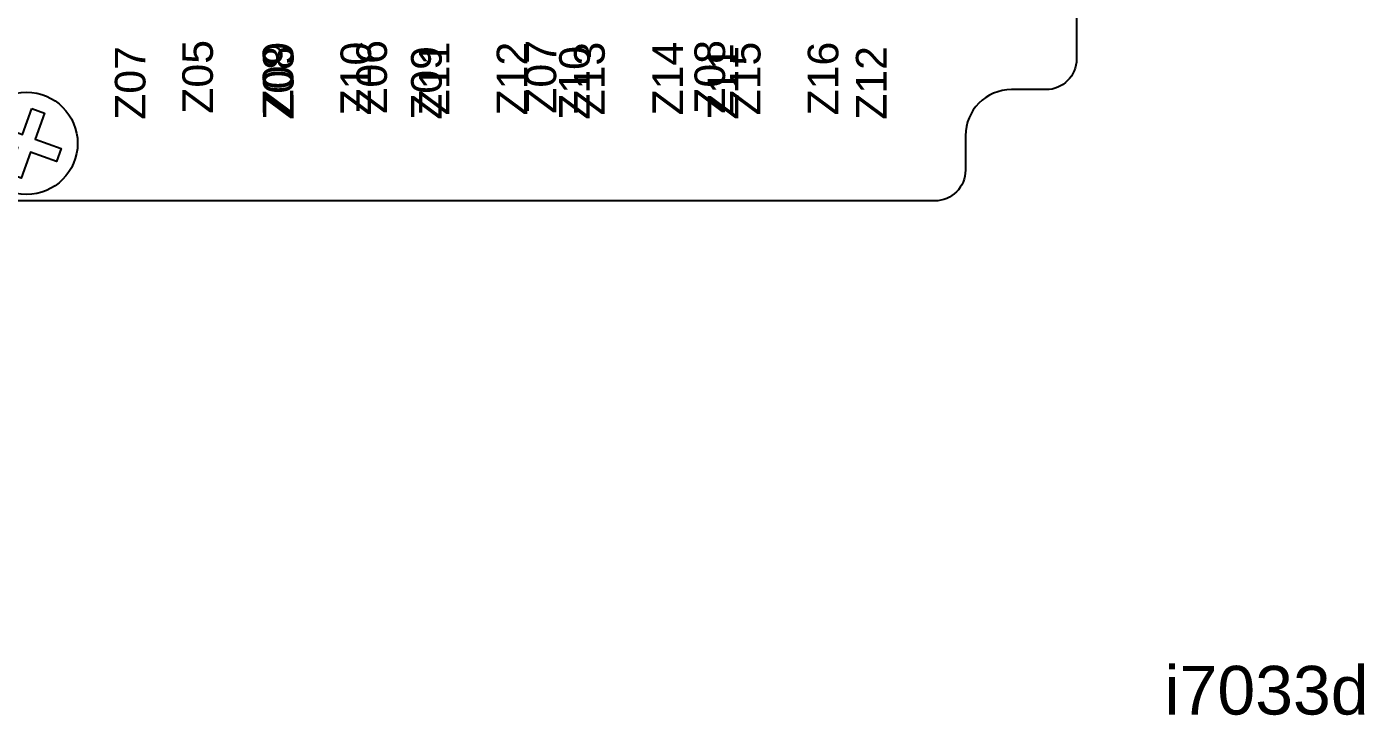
# Model space of a CAD drawing. Extents: x 0.3 to 23.7, y 0.2 to 17.5.
# Drawn here: x 20.304 to 23.739, y 0.248 to 2.016 of the extents above; entities that cross this region are included whole.
import ezdxf
from ezdxf.enums import TextEntityAlignment as Align

# ---------------------------------------------------------------- set-up
doc = ezdxf.new("R2010")
doc.units = 0
doc.header["$MEASUREMENT"] = 0
for name, color, linetype in [('5_01__0-__EMPTY', 7, 'CONTINUOUS'), ('5_02__8-___4__ACI', 7, 'CONTINUOUS'), ('5_03__C-___4__DI_-__3__DO_', 7, 'CONTINUOUS'), ('5_04__2X___8__DO__STANDARD', 7, 'CONTINUOUS'), ('5_05__2A___8__DO__STANDARD', 7, 'CONTINUOUS'), ('5_06__2B___8__DO__STANDARD', 7, 'CONTINUOUS'), ('5_07__2C___8__DO__STANDARD', 7, 'CONTINUOUS'), ('5_08__3-___8__DI', 7, 'CONTINUOUS'), ('5_09__5-___8__AI', 7, 'CONTINUOUS'), ('5_10__6-___4__AI_-__4__AO_', 7, 'CONTINUOUS'), ('5_11__E___4__ACI_-__3__AVI', 7, 'CONTINUOUS'), ('7_00_____DWG', 7, 'CONTINUOUS')]:
    doc.layers.add(name, color=color, linetype=linetype)
doc.styles.add('ARIAL', font='arial.ttf')

msp = doc.modelspace()

# ---------------------------------------------------------------- linework, layer by layer
at = {"layer": '7_00_____DWG'}
msp.add_lwpolyline([(17.9705, 8.8523), (22.6358, 8.8523, -0.414214), (22.7146, 8.7735), (22.7146, 8.685, 0.414214), (22.8327, 8.5669), (22.9213, 8.5669, -0.414213), (23, 8.4881), (23, 1.933, -0.414213), (22.9213, 1.8543), (22.8327, 1.8543, 0.414213), (22.7146, 1.7361), (22.7146, 1.6476, -0.414213), (22.6358, 1.5688, -0.000001), (17.9705, 1.5688, -0.414214), (17.8917, 1.6476), (17.8917, 1.7361, 0.414214), (17.7736, 1.8543), (17.685, 1.8543, -0.414214), (17.6063, 1.933), (17.6063, 8.4881, -0.414213), (17.685, 8.5669), (17.7736, 8.5669, 0.414213), (17.8917, 8.685), (17.8917, 8.7735, -0.414213)], format="xyb", close=True, dxfattribs=at)
msp.add_lwpolyline([(20.3168, 1.8058), (20.3497, 1.7939), (20.3256, 1.7271), (20.3924, 1.7029), (20.3806, 1.67), (20.3137, 1.6941), (20.2896, 1.6273), (20.2567, 1.6392), (20.2808, 1.706), (20.2139, 1.7301), (20.2258, 1.763), (20.2926, 1.7389)], close=True, dxfattribs=at)
msp.add_circle((20.3032, 1.7165), 0.1312, dxfattribs=at)

# ---------------------------------------------------------------- texts
at = {"layer": '5_01__0-__EMPTY', "style": 'ARIAL'}
for s, p in [('Z09', (20.9882, 1.7879)), ('Z10', (21.1882, 1.7879)), ('Z11', (21.3895, 1.7879)), ('Z12', (21.5894, 1.7879)), ('Z13', (21.7882, 1.7879)), ('Z14', (21.9895, 1.7879)), ('Z15', (22.1882, 1.7879)), ('Z16', (22.3882, 1.7879))]:
    msp.add_text(s, height=0.07867, rotation=90, dxfattribs=at).set_placement(p)
at = {"layer": '5_02__8-___4__ACI', "style": 'ARIAL'}
for s, p in [('Z05', (20.7819, 1.7924)), ('Z06', (21.2289, 1.7924)), ('Z07', (21.6636, 1.7924)), ('Z08', (22.0973, 1.7924))]:
    msp.add_text(s, height=0.07867, rotation=90, dxfattribs=at).set_placement(p)
at = {"layer": '5_03__C-___4__DI_-__3__DO_', "style": 'ARIAL'}
for s, p in [('Z09', (20.9882, 1.7879)), ('Z10', (21.1882, 1.7879)), ('Z11', (21.3895, 1.7879)), ('Z12', (21.5894, 1.7879)), ('Z13', (21.7882, 1.7879)), ('Z14', (21.9895, 1.7879)), ('Z15', (22.1882, 1.7879)), ('Z16', (22.3882, 1.7879))]:
    msp.add_text(s, height=0.07867, rotation=90, dxfattribs=at).set_placement(p)
at = {"layer": '5_04__2X___8__DO__STANDARD', "style": 'ARIAL'}
for s, p in [('Z09', (20.9882, 1.7879)), ('Z10', (21.1882, 1.7879)), ('Z11', (21.3895, 1.7879)), ('Z12', (21.5894, 1.7879)), ('Z13', (21.7882, 1.7879)), ('Z14', (21.9895, 1.7879)), ('Z15', (22.1882, 1.7879)), ('Z16', (22.3882, 1.7879))]:
    msp.add_text(s, height=0.07867, rotation=90, dxfattribs=at).set_placement(p)
at = {"layer": '5_05__2A___8__DO__STANDARD', "style": 'ARIAL'}
for s, p in [('Z09', (20.9882, 1.7879)), ('Z10', (21.1882, 1.7879)), ('Z11', (21.3895, 1.7879)), ('Z12', (21.5894, 1.7879)), ('Z13', (21.7882, 1.7879)), ('Z14', (21.9895, 1.7879)), ('Z15', (22.1882, 1.7879)), ('Z16', (22.3882, 1.7879))]:
    msp.add_text(s, height=0.07867, rotation=90, dxfattribs=at).set_placement(p)
at = {"layer": '5_06__2B___8__DO__STANDARD', "style": 'ARIAL'}
for s, p in [('Z09', (20.9882, 1.7879)), ('Z10', (21.1882, 1.7879)), ('Z11', (21.3895, 1.7879)), ('Z12', (21.5894, 1.7879)), ('Z13', (21.7882, 1.7879)), ('Z14', (21.9895, 1.7879)), ('Z15', (22.1882, 1.7879)), ('Z16', (22.3882, 1.7879))]:
    msp.add_text(s, height=0.07867, rotation=90, dxfattribs=at).set_placement(p)
at = {"layer": '5_07__2C___8__DO__STANDARD', "style": 'ARIAL'}
for s, p in [('Z09', (20.9882, 1.7879)), ('Z10', (21.1882, 1.7879)), ('Z11', (21.3895, 1.7879)), ('Z12', (21.5894, 1.7879)), ('Z13', (21.7882, 1.7879)), ('Z14', (21.9895, 1.7879)), ('Z15', (22.1882, 1.7879)), ('Z16', (22.3882, 1.7879))]:
    msp.add_text(s, height=0.07867, rotation=90, dxfattribs=at).set_placement(p)
at = {"layer": '5_08__3-___8__DI', "style": 'ARIAL'}
for s, p in [('Z09', (20.9882, 1.7879)), ('Z10', (21.1882, 1.7879)), ('Z11', (21.3895, 1.7879)), ('Z12', (21.5894, 1.7879)), ('Z13', (21.7882, 1.7879)), ('Z14', (21.9895, 1.7879)), ('Z15', (22.1882, 1.7879)), ('Z16', (22.3882, 1.7879))]:
    msp.add_text(s, height=0.07867, rotation=90, dxfattribs=at).set_placement(p)
at = {"layer": '5_09__5-___8__AI', "style": 'ARIAL'}
for s, p in [('Z09', (20.9882, 1.7879)), ('Z10', (21.1882, 1.7879)), ('Z11', (21.3895, 1.7879)), ('Z12', (21.5894, 1.7879)), ('Z13', (21.7882, 1.7879)), ('Z14', (21.9895, 1.7879)), ('Z15', (22.1882, 1.7879)), ('Z16', (22.3882, 1.7879))]:
    msp.add_text(s, height=0.07867, rotation=90, dxfattribs=at).set_placement(p)
at = {"layer": '5_10__6-___4__AI_-__4__AO_', "style": 'ARIAL'}
for s, p in [('Z09', (20.9882, 1.7879)), ('Z10', (21.1882, 1.7879)), ('Z11', (21.3895, 1.7879)), ('Z12', (21.5894, 1.7879)), ('Z13', (21.7882, 1.7879)), ('Z14', (21.9895, 1.7879)), ('Z15', (22.1882, 1.7879)), ('Z16', (22.3882, 1.7879))]:
    msp.add_text(s, height=0.07867, rotation=90, dxfattribs=at).set_placement(p)
at = {"layer": '5_11__E___4__ACI_-__3__AVI', "style": 'ARIAL'}
for s, p in [('Z07', (20.6087, 1.7768)), ('Z08', (20.9891, 1.7768)), ('Z09', (21.3695, 1.7768)), ('Z10', (21.7498, 1.7768)), ('Z11', (22.1315, 1.7768)), ('Z12', (22.5119, 1.7768))]:
    msp.add_text(s, height=0.07867, rotation=90, dxfattribs=at).set_placement(p)
at = {"layer": '7_00_____DWG', "style": 'ARIAL'}
msp.add_text('i7033d', height=0.125, dxfattribs=at).set_placement((23.75, 0.25), align=Align.RIGHT)

doc.saveas('drawing.dxf')
